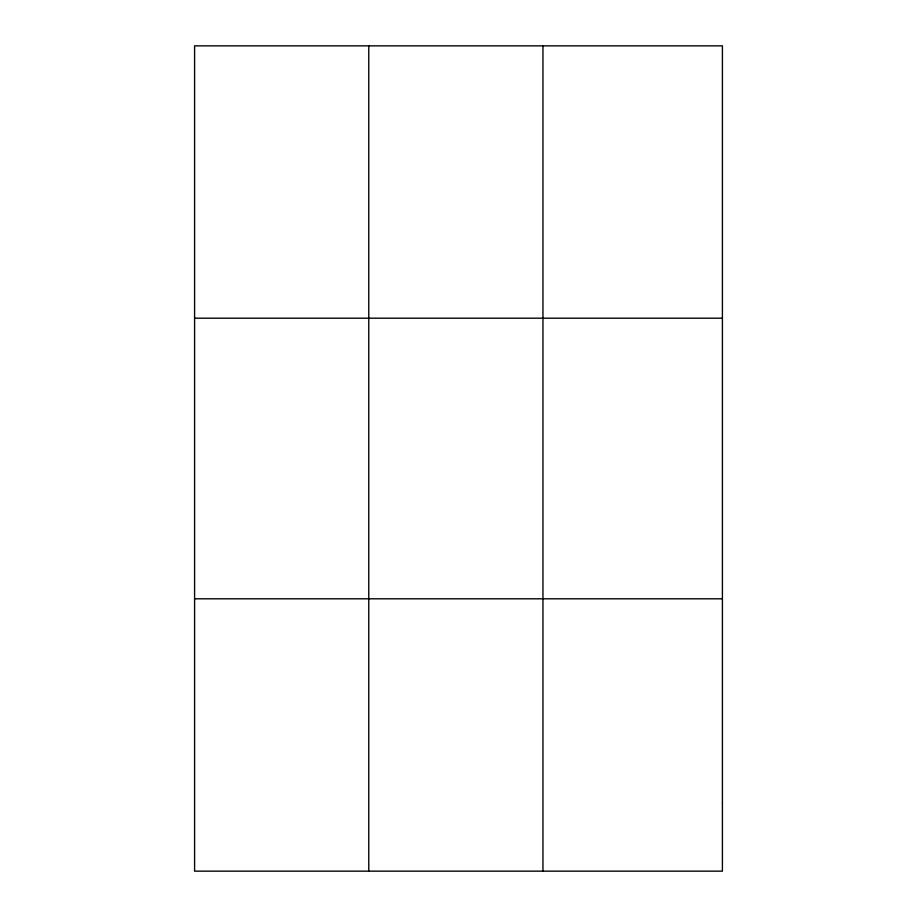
<?xml version="1.0" encoding="UTF-8"?>
<svg xmlns="http://www.w3.org/2000/svg" width="917" height="917" viewBox="0 0 917 917"><rect width="100%" height="100%" fill="white"/><g stroke="black" fill="none" stroke-linecap="round" stroke-linejoin="round"><path stroke-width="1.38" d="M368.772 45.85L368.772 871.15M542.956 45.85L542.956 871.15M194.587 318.199L722.413 318.199M194.587 598.801L722.413 598.801M722.413 803.063L722.413 871.15L194.587 871.15L194.587 45.85L722.413 45.85L722.413 803.063"/></g></svg>
